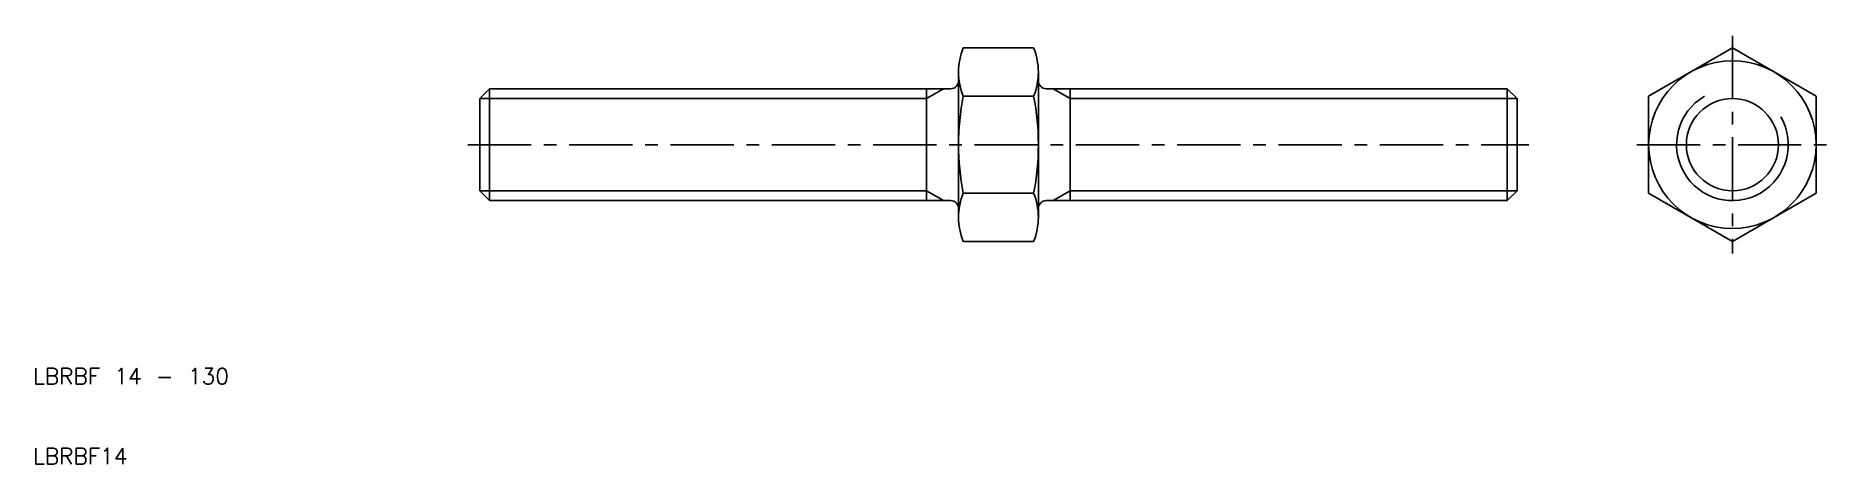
# Model space of a CAD drawing. Extents: x 10 to 235, y 10 to 64.
import ezdxf

# ---------------------------------------------------------------- set-up
doc = ezdxf.new("R2010")
doc.units = 0
doc.header["$LTSCALE"] = 0.25
doc.linetypes.add('CENTER', pattern=[50.8, 31.75, -6.35, 6.35, -6.35])
doc.layers.get('0').update_dxf_attribs({"linetype": 'CONTINUOUS'})
doc.layers.add('CENTER', color=1, linetype='CENTER')
doc.styles.get("Standard").update_dxf_attribs({"font": 'txt.shx', "bigfont": 'extfont.shx'})

msp = doc.modelspace()

# ---------------------------------------------------------------- linework, layer by layer
for p, q in [((126.588837, 62.124356), (135.411163, 62.124356)), ((223, 62.124356), (212.5, 56.062178)), ((233.5, 56.062178), (223, 62.124356)), ((126, 58), (126, 59.093267)), ((136, 59.093267), (136, 58)), ((66, 55.773), (67.227, 57)), ((67.227, 57), (122, 57)), ((67.227, 43), (67.227, 57)), ((122, 43), (122, 57)), ((122, 57), (124.125226, 57)), ((124.125226, 57), (125, 57)), ((126, 42), (126, 58)), ((136, 42), (136, 58)), ((137, 57), (137.874774, 57)), ((137.874774, 57), (194.773, 57)), ((140, 43), (140, 57)), ((194.773, 43), (194.773, 57)), ((194.773, 57), (196, 55.773)), ((66, 44.227), (66, 55.773)), ((126.588837, 56.062178), (135.411163, 56.062178)), ((196, 55.773), (196, 44.227)), ((212.5, 56.062178), (212.5, 43.937822)), ((233.5, 43.937822), (233.5, 56.062178)), ((67.227, 43), (66, 44.227)), ((125, 43), (67.227, 43)), ((126.588837, 43.937822), (135.411163, 43.937822)), ((194.773, 43), (137, 43)), ((196, 44.227), (194.773, 43)), ((212.5, 43.937822), (223, 37.875644)), ((223, 37.875644), (233.5, 43.937822)), ((126, 40.906733), (126, 42)), ((136, 42), (136, 40.906733)), ((135.411163, 37.875644), (126.588837, 37.875644))]:
    msp.add_line(p, q)
at = {"color": 3}
for p, q in [((122, 55.773), (124.125226, 57)), ((140, 55.773), (137.874774, 57)), ((122, 55.773), (66, 55.773)), ((140, 55.773), (196, 55.773)), ((122, 44.227), (66, 44.227)), ((122, 44.227), (124.125226, 43)), ((140, 44.227), (137.874774, 43)), ((140, 44.227), (196, 44.227))]:
    msp.add_line(p, q, dxfattribs=at)
for radius in [10.5, 5.773]:
    msp.add_circle((223, 50), radius)
for centre, radius, start, end in [((134.095814, 59.093267), 8.095814, 158.012642, 180), ((127.904186, 59.093267), 8.095814, 0, 21.987358), ((134.095814, 59.093267), 8.095814, 180, 201.987358), ((127.904186, 59.093267), 8.095814, 338.012642, 0), ((125, 58), 1, 270, 0), ((137, 58), 1, 180, 270), ((157.5, 50), 31.5, 168.904197, 191.095803), ((104.5, 50), 31.5, 348.904197, 11.095803), ((125, 42), 1, 0, 90), ((134.095814, 40.906733), 8.095814, 158.012642, 180), ((127.904186, 40.906733), 8.095814, 0, 21.987358), ((137, 42), 1, 90, 180), ((134.095814, 40.906733), 8.095814, 180, 201.987358), ((127.904186, 40.906733), 8.095814, 338.012642, 0)]:
    msp.add_arc(centre, radius, start, end)
msp.add_arc((223, 50), 7, 120, 30, dxfattribs=at)
at = {"layer": 'CENTER', "color": 1, "linetype": 'CENTER'}
for p, q in [((223, 63.624356), (223, 36.375644)), ((64.5, 50), (197.5, 50)), ((211, 50), (235, 50))]:
    msp.add_line(p, q, dxfattribs=at)

# ---------------------------------------------------------------- texts
for s, p in [('LBRBF 14 - 130', (10, 20)), ('LBRBF14', (10, 10))]:
    msp.add_text(s, height=2).set_placement(p)

doc.saveas('drawing.dxf')
